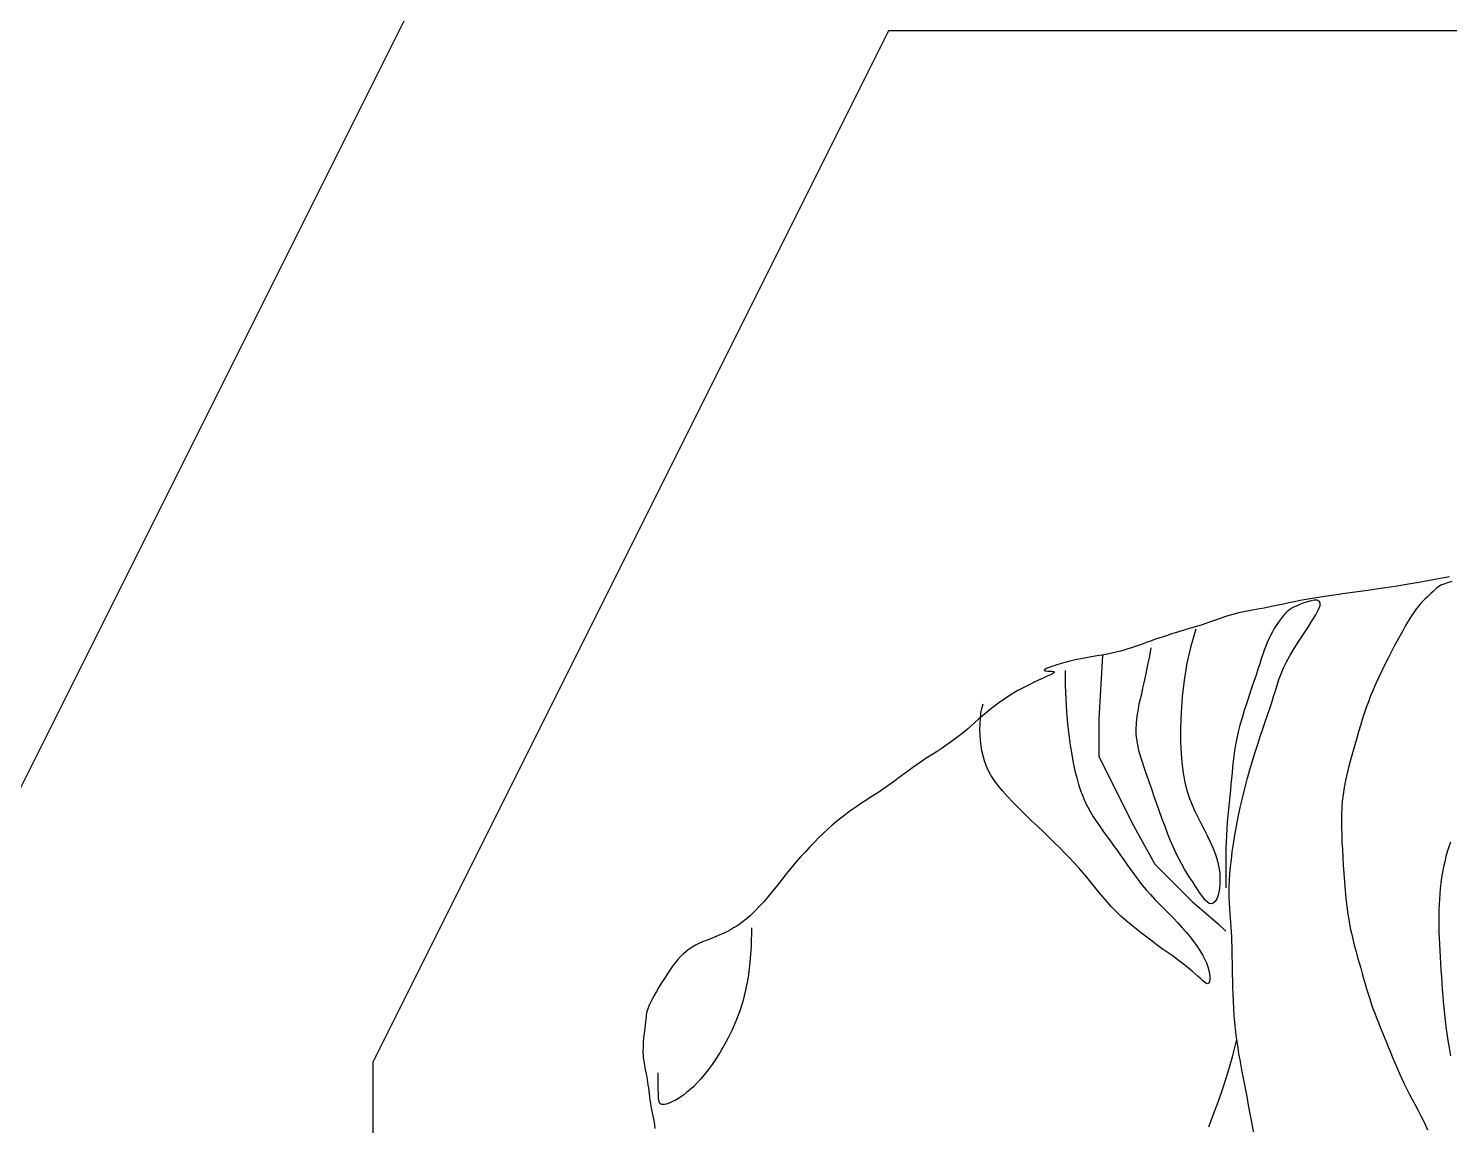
# Model space of a CAD drawing. Extents: x 377 to 3679, y 2766 to 6385.
# Drawn here: x 2041 to 2147.2, y 5013.1 to 5095.1 of the extents above; entities that cross this region are included whole.
import ezdxf

# ---------------------------------------------------------------- set-up
doc = ezdxf.new("R2010")
doc.units = 0
doc.header["$MEASUREMENT"] = 0
for name, color, linetype in [('3', 3, 'CONTINUOUS'), ('7', 7, 'CONTINUOUS'), ('BH', 3, 'CONTINUOUS')]:
    doc.layers.add(name, color=color, linetype=linetype)

msp = doc.modelspace()

# ---------------------------------------------------------------- hatches: boundary and pattern name
at = {"layer": 'BH'}
h = msp.add_hatch(dxfattribs=at)
h.set_pattern_fill('AR-RROOF', color=256, scale=20, angle=45, style=0)
h.set_pattern_definition([(45, (-7283.46, 4749.96), (431.052, 1149.473), [7620, -1016, 2540, -508]), (45, (-6985.3, 5407.3), (-836.96, 118.54), [1524, -167.64, 3048, -381]), (45, (-7409.2, 5234.9), (1627.222, 2108.564), [4064, -711.2, 2032, -508])])
h.paths.add_polyline_path([(2567.11, 5597.22), (2600.41, 5597.22), (2593.71, 5544.63, -0.101163), (2592.53, 5542.39), (2592.53, 5539.73), (2604.15, 5539.73, 0.190114), (2600.05, 5486.57, 0.025119), (2632.22, 5308.46, -0.363634), (2618.82, 5289.05), (2658.04, 5289.05, -0.483808), (2649.98, 5302.96, 0.28695), (2663.9, 5331.52, 0.064201), (2631.51, 5446.8), (2749.91, 5446.8, 0.064201), (2717.51, 5331.52, 0.28695), (2731.44, 5302.96, -0.483808), (2723.37, 5289.05), (2930.74, 5289.05), (2930.74, 5731.05), (2160.74, 5731.05), (2160.74, 5723.55), (2100.74, 5723.55), (2100.74, 5731.05), (1330.74, 5731.05), (1330.74, 5289.05), (2036.79, 5289.05), (2036.79, 5331.05), (2086.79, 5431.05), (2186.79, 5431.05), (2236.79, 5331.05), (2236.79, 5289.05), (2418.52, 5289.05), (2418.52, 5291.59, -0.140722), (2440.36, 5299.49, 0.230128), (2445.11, 5308.14), (2445.11, 5341.46, -0.518981), (2444.22, 5346.92, -0.60604), (2443.49, 5351.97, -0.660376), (2442.71, 5357.3, -0.015724), (2440.71, 5357.7), (2406.53, 5409.21), (2473.78, 5409.21), (2470.19, 5414.61), (2556.7, 5414.61, 0.010093), (2567.48, 5486.57, 0.190114), (2563.38, 5539.73), (2575, 5539.73), (2575, 5542.39, -0.101163), (2573.82, 5544.63)])
h.paths.add_polyline_path([(2036.79, 5271.05), (2024.19, 5271.05), (2024.19, 5281.05), (1343.33, 5281.05), (1343.33, 5271.05), (1330.74, 5271.05), (1330.74, 4989.05), (1661.34, 4989.05), (1661.34, 4991.65, -0.241584), (1679.42, 5003.95, 0.406968), (1690.3, 5019.9, 0.174163), (1687.89, 5024.03, -0.625959), (1690.29, 5048.29, 0.304056), (1680.39, 5064.79, -0.313174), (1656.39, 5094.57, -0.059937), (1661.68, 5141.99), (1728.9, 5141.99, -0.037567), (1733.55, 5112.39), (1768.7, 5112.39, -0.103304), (1767.97, 5075.11, -0.218444), (1752.9, 5058.35, -0.255287), (1748.23, 5050.62, 0.350014), (1746.37, 5041.77, -0.652621), (1746.37, 5021.37, 0.209907), (1750.83, 5002.85, -0.168461), (1771.93, 4991.65), (1771.93, 4989.05), (1795.65, 4989.05), (1795.65, 4991.65, -0.192355), (1816.68, 5004.36, 0.366447), (1824.02, 5020.82, -0.534024), (1820.57, 5043.28, 0.19278), (1824.98, 5049.16, 0.255254), (1815.1, 5062.85, -0.365209), (1792.78, 5095.97, -0.025268), (1798.2, 5138.33), (1862.6, 5138.33, -0.025268), (1868.02, 5095.97, -0.365209), (1845.7, 5062.85, 0.255254), (1835.82, 5049.16, 0.19278), (1840.23, 5043.28, -0.534024), (1836.78, 5020.82, 0.366447), (1844.12, 5004.36, -0.192355), (1865.15, 4991.65), (1865.15, 4989.05), (2036.79, 4989.05)])
h.paths.add_polyline_path([(2930.74, 5271.05), (2918.14, 5271.05), (2918.14, 5281.05), (2250.69, 5281.05), (2250.69, 5271.05), (2236.79, 5271.05), (2236.79, 4989.05), (2930.74, 4989.05)])

# ---------------------------------------------------------------- linework, layer by layer
at = {"layer": '3'}
for points in [[(2147.23, 5054.08), (2146.02, 5053.85), (2144.95, 5053.66), (2144.01, 5053.49), (2143.17, 5053.36), (2142.42, 5053.24), (2141.75, 5053.14), (2141.13, 5053.05), (2140.55, 5052.97), (2139.99, 5052.9), (2139.45, 5052.82), (2138.93, 5052.75), (2138.42, 5052.68), (2137.92, 5052.61), (2137.44, 5052.54), (2136.98, 5052.46), (2136.52, 5052.38), (2136.08, 5052.3), (2135.64, 5052.21), (2135.22, 5052.12), (2134.82, 5052.04), (2134.43, 5051.95), (2134.06, 5051.87), (2133.71, 5051.8), (2133.38, 5051.73), (2133.07, 5051.67), (2132.78, 5051.62), (2132.51, 5051.58), (2132.25, 5051.54), (2131.99, 5051.49), (2131.74, 5051.44), (2131.48, 5051.39), (2131.22, 5051.32), (2130.95, 5051.24), (2130.67, 5051.15), (2130.38, 5051.06), (2130.1, 5050.96), (2129.81, 5050.86), (2129.52, 5050.75), (2129.23, 5050.65), (2128.95, 5050.56), (2128.68, 5050.47), (2128.41, 5050.38), (2128.14, 5050.31), (2127.88, 5050.23), (2127.61, 5050.15), (2127.34, 5050.07), (2127.06, 5049.99), (2126.76, 5049.9), (2126.46, 5049.81), (2126.15, 5049.7), (2125.83, 5049.6), (2125.51, 5049.49), (2125.19, 5049.38), (2124.88, 5049.27), (2124.57, 5049.16), (2124.28, 5049.05), (2124, 5048.95), (2123.73, 5048.86), (2123.46, 5048.77), (2123.19, 5048.68), (2122.92, 5048.6), (2122.64, 5048.52), (2122.33, 5048.45), (2122.01, 5048.37), (2121.66, 5048.3), (2121.28, 5048.23), (2120.89, 5048.16), (2120.49, 5048.09), (2120.08, 5048.02), (2119.67, 5047.94), (2119.26, 5047.86), (2118.87, 5047.77), (2118.49, 5047.68), (2118.13, 5047.58), (2117.81, 5047.48), (2117.52, 5047.38), (2117.29, 5047.29), (2117.11, 5047.21), (2116.99, 5047.14), (2116.95, 5047.09), (2116.99, 5047.06), (2117.09, 5047.04), (2117.22, 5047.03), (2117.37, 5047.03), (2117.52, 5047.02), (2117.63, 5047.01), (2117.7, 5046.98), (2117.69, 5046.93), (2117.6, 5046.85), (2117.42, 5046.75), (2117.17, 5046.64), (2116.87, 5046.5), (2116.52, 5046.34), (2116.15, 5046.17), (2115.76, 5045.98), (2115.37, 5045.78), (2114.98, 5045.57), (2114.61, 5045.35), (2114.25, 5045.13), (2113.9, 5044.89), (2113.56, 5044.65), (2113.23, 5044.41), (2112.91, 5044.17), (2112.61, 5043.92), (2112.32, 5043.68), (2112.03, 5043.43), (2111.76, 5043.19), (2111.48, 5042.94), (2111.2, 5042.7), (2110.91, 5042.45), (2110.6, 5042.2), (2110.29, 5041.96), (2109.95, 5041.71), (2109.6, 5041.47), (2109.23, 5041.22), (2108.86, 5040.98), (2108.5, 5040.74), (2108.13, 5040.51), (2107.78, 5040.28), (2107.44, 5040.05), (2107.13, 5039.83), (2106.83, 5039.61), (2106.54, 5039.4), (2106.27, 5039.19), (2106.01, 5038.99), (2105.75, 5038.8), (2105.5, 5038.62), (2105.26, 5038.44), (2105.01, 5038.27), (2104.76, 5038.1), (2104.52, 5037.94), (2104.26, 5037.78), (2104.01, 5037.62), (2103.75, 5037.45), (2103.48, 5037.28), (2103.21, 5037.1), (2102.93, 5036.91), (2102.64, 5036.71), (2102.34, 5036.5), (2102.04, 5036.27), (2101.74, 5036.03), (2101.42, 5035.78), (2101.1, 5035.5), (2100.78, 5035.22), (2100.45, 5034.91), (2100.11, 5034.59), (2099.77, 5034.25), (2099.43, 5033.89), (2099.09, 5033.52), (2098.74, 5033.14), (2098.39, 5032.74), (2098.04, 5032.32), (2097.69, 5031.9), (2097.35, 5031.47), (2097, 5031.03), (2096.66, 5030.61), (2096.31, 5030.19), (2095.98, 5029.79), (2095.64, 5029.42), (2095.31, 5029.08), (2094.98, 5028.77), (2094.66, 5028.49), (2094.35, 5028.24), (2094.04, 5028.02), (2093.73, 5027.83), (2093.42, 5027.65), (2093.12, 5027.5), (2092.82, 5027.36), (2092.53, 5027.23), (2092.24, 5027.11), (2091.95, 5027), (2091.67, 5026.89), (2091.4, 5026.78), (2091.13, 5026.66), (2090.88, 5026.54), (2090.64, 5026.4), (2090.41, 5026.25), (2090.19, 5026.08), (2089.98, 5025.9), (2089.77, 5025.69), (2089.57, 5025.47), (2089.37, 5025.23), (2089.17, 5024.97), (2088.97, 5024.68), (2088.76, 5024.37), (2088.56, 5024.05), (2088.35, 5023.72), (2088.15, 5023.4), (2087.97, 5023.08), (2087.8, 5022.77), (2087.65, 5022.5), (2087.52, 5022.25), (2087.42, 5022.05), (2087.35, 5021.87), (2087.29, 5021.72), (2087.25, 5021.58), (2087.22, 5021.45), (2087.2, 5021.32), (2087.19, 5021.17), (2087.17, 5021), (2087.14, 5020.8), (2087.12, 5020.58), (2087.09, 5020.33), (2087.06, 5020.08), (2087.03, 5019.83), (2087, 5019.57), (2086.98, 5019.32), (2086.97, 5019.09), (2086.96, 5018.87), (2086.95, 5018.68), (2086.95, 5018.5), (2086.96, 5018.32), (2086.97, 5018.16), (2086.99, 5018.01), (2087.01, 5017.86), (2087.04, 5017.7), (2087.07, 5017.55), (2087.1, 5017.39), (2087.13, 5017.23), (2087.17, 5017.06), (2087.2, 5016.89), (2087.24, 5016.7), (2087.27, 5016.51), (2087.3, 5016.31), (2087.33, 5016.11), (2087.36, 5015.89), (2087.39, 5015.66), (2087.42, 5015.43), (2087.44, 5015.2), (2087.48, 5014.96), (2087.51, 5014.72), (2087.55, 5014.49), (2087.59, 5014.25), (2087.64, 5014.02), (2087.69, 5013.79), (2087.73, 5013.55), (2087.78, 5013.32), (2087.82, 5013.09), (2087.85, 5012.85)], [(2147.41, 5053.72), (2147.08, 5053.63), (2146.82, 5053.53), (2146.6, 5053.44), (2146.42, 5053.33), (2146.27, 5053.22), (2146.14, 5053.1), (2146.01, 5052.98), (2145.87, 5052.86), (2145.73, 5052.73), (2145.58, 5052.59), (2145.42, 5052.44), (2145.27, 5052.27), (2145.1, 5052.1), (2144.94, 5051.91), (2144.78, 5051.7), (2144.61, 5051.48), (2144.45, 5051.23), (2144.28, 5050.97), (2144.1, 5050.69), (2143.92, 5050.38), (2143.74, 5050.04), (2143.54, 5049.69), (2143.33, 5049.3), (2143.11, 5048.89), (2142.88, 5048.45), (2142.64, 5048), (2142.41, 5047.53), (2142.17, 5047.06), (2141.95, 5046.58), (2141.73, 5046.11), (2141.53, 5045.64), (2141.34, 5045.19), (2141.17, 5044.74), (2141.01, 5044.3), (2140.86, 5043.86), (2140.72, 5043.41), (2140.58, 5042.96), (2140.44, 5042.49), (2140.3, 5042.01), (2140.15, 5041.51), (2140, 5041), (2139.86, 5040.47), (2139.72, 5039.93), (2139.59, 5039.39), (2139.47, 5038.86), (2139.37, 5038.33), (2139.29, 5037.81), (2139.22, 5037.3), (2139.18, 5036.81), (2139.16, 5036.32), (2139.16, 5035.82), (2139.16, 5035.32), (2139.18, 5034.81), (2139.2, 5034.27), (2139.23, 5033.72), (2139.26, 5033.13), (2139.3, 5032.52), (2139.34, 5031.9), (2139.38, 5031.27), (2139.44, 5030.64), (2139.5, 5030.02), (2139.56, 5029.43), (2139.64, 5028.86), (2139.73, 5028.32), (2139.82, 5027.82), (2139.93, 5027.34), (2140.03, 5026.89), (2140.14, 5026.45), (2140.26, 5026.04), (2140.37, 5025.63), (2140.49, 5025.23), (2140.6, 5024.83), (2140.71, 5024.43), (2140.82, 5024.04), (2140.93, 5023.66), (2141.04, 5023.28), (2141.15, 5022.9), (2141.27, 5022.53), (2141.39, 5022.17), (2141.51, 5021.82), (2141.65, 5021.47), (2141.78, 5021.12), (2141.92, 5020.77), (2142.06, 5020.42), (2142.21, 5020.07), (2142.36, 5019.7), (2142.51, 5019.33), (2142.66, 5018.95), (2142.82, 5018.55), (2142.98, 5018.15), (2143.15, 5017.75), (2143.32, 5017.34), (2143.49, 5016.94), (2143.67, 5016.55), (2143.85, 5016.17), (2144.04, 5015.79), (2144.23, 5015.42), (2144.43, 5015.05), (2144.64, 5014.65), (2144.86, 5014.24), (2145.09, 5013.79), (2145.34, 5013.3), (2145.6, 5012.75)], [(2132.58, 5012.58), (2132.5, 5013.06), (2132.41, 5013.56), (2132.32, 5014.06), (2132.22, 5014.58), (2132.13, 5015.09), (2132.03, 5015.6), (2131.94, 5016.1), (2131.84, 5016.59), (2131.75, 5017.07), (2131.67, 5017.53), (2131.58, 5017.98), (2131.5, 5018.43), (2131.43, 5018.87), (2131.36, 5019.33), (2131.3, 5019.8), (2131.24, 5020.28), (2131.2, 5020.78), (2131.15, 5021.29), (2131.12, 5021.82), (2131.09, 5022.35), (2131.07, 5022.87), (2131.05, 5023.39), (2131.04, 5023.89), (2131.02, 5024.37), (2131.02, 5024.83), (2131.01, 5025.27), (2131, 5025.68), (2130.99, 5026.08), (2130.98, 5026.46), (2130.97, 5026.83), (2130.96, 5027.19), (2130.94, 5027.54), (2130.92, 5027.88), (2130.89, 5028.23), (2130.87, 5028.58), (2130.84, 5028.93), (2130.82, 5029.29), (2130.8, 5029.67), (2130.78, 5030.06), (2130.78, 5030.48), (2130.78, 5030.92), (2130.8, 5031.38), (2130.83, 5031.87), (2130.87, 5032.39), (2130.93, 5032.94), (2131, 5033.52), (2131.09, 5034.12), (2131.19, 5034.76), (2131.31, 5035.43), (2131.45, 5036.12), (2131.6, 5036.82), (2131.77, 5037.54), (2131.94, 5038.25), (2132.12, 5038.96), (2132.31, 5039.65), (2132.5, 5040.32), (2132.7, 5040.96), (2132.9, 5041.57), (2133.09, 5042.15), (2133.28, 5042.71), (2133.46, 5043.24), (2133.64, 5043.74), (2133.8, 5044.23), (2133.95, 5044.69), (2134.09, 5045.13), (2134.22, 5045.56), (2134.35, 5045.98), (2134.49, 5046.4), (2134.65, 5046.82), (2134.84, 5047.26), (2135.06, 5047.72), (2135.32, 5048.21), (2135.63, 5048.72), (2135.97, 5049.26), (2136.32, 5049.79), (2136.66, 5050.31), (2136.98, 5050.8), (2137.25, 5051.24), (2137.45, 5051.62), (2137.56, 5051.92), (2137.57, 5052.13), (2137.49, 5052.26), (2137.34, 5052.32), (2137.13, 5052.32), (2136.89, 5052.28), (2136.63, 5052.21), (2136.36, 5052.12), (2136.11, 5052.03), (2135.89, 5051.94), (2135.7, 5051.86), (2135.53, 5051.77), (2135.38, 5051.68), (2135.24, 5051.59), (2135.11, 5051.48), (2134.98, 5051.35), (2134.85, 5051.21), (2134.72, 5051.05), (2134.57, 5050.86), (2134.43, 5050.66), (2134.28, 5050.44), (2134.14, 5050.2), (2134, 5049.96), (2133.86, 5049.7), (2133.73, 5049.44), (2133.61, 5049.17), (2133.5, 5048.89), (2133.39, 5048.59), (2133.29, 5048.28), (2133.17, 5047.94), (2133.05, 5047.58), (2132.92, 5047.17), (2132.78, 5046.73), (2132.62, 5046.25), (2132.44, 5045.74), (2132.26, 5045.2), (2132.08, 5044.65), (2131.9, 5044.09), (2131.73, 5043.53), (2131.57, 5042.99), (2131.44, 5042.48), (2131.33, 5041.99), (2131.24, 5041.53), (2131.17, 5041.09), (2131.11, 5040.67), (2131.06, 5040.26), (2131.02, 5039.85), (2130.98, 5039.43), (2130.95, 5039.01), (2130.9, 5038.57), (2130.86, 5038.12), (2130.81, 5037.66), (2130.76, 5037.19), (2130.71, 5036.71), (2130.67, 5036.22), (2130.62, 5035.74), (2130.59, 5035.24), (2130.56, 5034.75), (2130.54, 5034.25), (2130.53, 5033.74), (2130.52, 5033.22), (2130.51, 5032.67), (2130.51, 5032.09), (2130.51, 5031.48), (2130.51, 5030.82)], [(2128.28, 5050.15), (2127.9, 5048.88), (2127.61, 5047.61), (2127.4, 5046.35), (2127.25, 5045.12), (2127.17, 5043.93), (2127.13, 5042.8), (2127.14, 5041.76), (2127.19, 5040.81), (2127.26, 5039.98), (2127.36, 5039.25), (2127.49, 5038.61), (2127.64, 5038.03), (2127.81, 5037.51), (2127.99, 5037.03), (2128.2, 5036.57), (2128.42, 5036.12), (2128.65, 5035.66), (2128.89, 5035.2), (2129.12, 5034.73), (2129.35, 5034.26), (2129.56, 5033.78), (2129.74, 5033.31), (2129.89, 5032.83), (2130, 5032.36), (2130.06, 5031.89), (2130.08, 5031.44), (2130.07, 5031.02), (2130.02, 5030.63), (2129.94, 5030.29), (2129.84, 5030.01), (2129.71, 5029.8), (2129.58, 5029.67), (2129.44, 5029.62), (2129.28, 5029.66), (2129.13, 5029.77), (2128.96, 5029.93), (2128.79, 5030.15), (2128.61, 5030.4), (2128.42, 5030.67), (2128.23, 5030.97), (2128.04, 5031.27), (2127.84, 5031.57), (2127.64, 5031.89), (2127.44, 5032.23), (2127.23, 5032.59), (2127.02, 5032.98), (2126.81, 5033.39), (2126.6, 5033.85), (2126.39, 5034.33), (2126.19, 5034.85), (2125.98, 5035.4), (2125.77, 5035.96), (2125.57, 5036.53), (2125.37, 5037.1), (2125.17, 5037.66), (2124.98, 5038.21), (2124.79, 5038.74), (2124.61, 5039.25), (2124.44, 5039.74), (2124.28, 5040.21), (2124.14, 5040.66), (2124.02, 5041.1), (2123.93, 5041.52), (2123.86, 5041.93), (2123.82, 5042.32), (2123.81, 5042.71), (2123.83, 5043.08), (2123.86, 5043.45), (2123.91, 5043.82), (2123.98, 5044.19), (2124.05, 5044.57), (2124.14, 5044.95), (2124.23, 5045.34), (2124.32, 5045.74), (2124.42, 5046.16), (2124.52, 5046.61), (2124.62, 5047.09), (2124.72, 5047.6), (2124.83, 5048.15), (2124.93, 5048.76)], [(2121.3, 5048.2), (2121.02, 5043.46), (2121.02, 5040.67), (2123.53, 5035.66), (2125.21, 5032.59), (2128, 5029.81), (2129.95, 5028.13), (2130.51, 5027.58)], [(2118.51, 5047.08), (2118.52, 5045.97), (2118.56, 5044.94), (2118.62, 5043.98), (2118.69, 5043.08), (2118.78, 5042.26), (2118.88, 5041.5), (2119, 5040.8), (2119.12, 5040.16), (2119.24, 5039.58), (2119.37, 5039.05), (2119.51, 5038.56), (2119.66, 5038.11), (2119.82, 5037.69), (2119.99, 5037.29), (2120.17, 5036.91), (2120.37, 5036.54), (2120.59, 5036.18), (2120.82, 5035.82), (2121.07, 5035.46), (2121.32, 5035.1), (2121.58, 5034.74), (2121.84, 5034.38), (2122.11, 5034.02), (2122.37, 5033.66), (2122.63, 5033.29), (2122.89, 5032.92), (2123.15, 5032.55), (2123.41, 5032.17), (2123.68, 5031.8), (2123.96, 5031.43), (2124.25, 5031.06), (2124.56, 5030.69), (2124.88, 5030.32), (2125.21, 5029.96), (2125.56, 5029.61), (2125.91, 5029.25), (2126.25, 5028.9), (2126.6, 5028.55), (2126.93, 5028.2), (2127.26, 5027.85), (2127.56, 5027.51), (2127.85, 5027.16), (2128.11, 5026.82), (2128.35, 5026.48), (2128.57, 5026.15), (2128.77, 5025.82), (2128.93, 5025.51), (2129.07, 5025.21), (2129.18, 5024.92), (2129.25, 5024.65), (2129.31, 5024.4), (2129.33, 5024.18), (2129.33, 5023.99), (2129.31, 5023.84), (2129.27, 5023.73), (2129.21, 5023.67), (2129.13, 5023.66), (2129.03, 5023.7), (2128.92, 5023.78), (2128.78, 5023.89), (2128.62, 5024.04), (2128.44, 5024.21), (2128.23, 5024.4), (2128, 5024.6), (2127.74, 5024.82), (2127.46, 5025.04), (2127.16, 5025.27), (2126.84, 5025.51), (2126.5, 5025.76), (2126.14, 5026.01), (2125.77, 5026.28), (2125.39, 5026.55), (2125.01, 5026.84), (2124.61, 5027.13), (2124.22, 5027.43), (2123.83, 5027.74), (2123.44, 5028.06), (2123.05, 5028.38), (2122.68, 5028.72), (2122.33, 5029.06), (2121.98, 5029.41), (2121.66, 5029.77), (2121.34, 5030.14), (2121.03, 5030.51), (2120.73, 5030.88), (2120.43, 5031.25), (2120.12, 5031.62), (2119.81, 5031.99), (2119.5, 5032.35), (2119.17, 5032.71), (2118.83, 5033.08), (2118.47, 5033.45), (2118.1, 5033.82), (2117.71, 5034.2), (2117.31, 5034.6), (2116.88, 5035.01), (2116.44, 5035.43), (2115.98, 5035.87), (2115.52, 5036.32), (2115.06, 5036.77), (2114.62, 5037.21), (2114.21, 5037.65), (2113.83, 5038.08), (2113.49, 5038.49), (2113.2, 5038.88), (2112.96, 5039.26), (2112.76, 5039.62), (2112.6, 5039.97), (2112.47, 5040.33), (2112.37, 5040.69), (2112.29, 5041.06), (2112.23, 5041.44), (2112.19, 5041.84), (2112.16, 5042.25), (2112.14, 5042.67), (2112.15, 5043.09), (2112.17, 5043.49), (2112.21, 5043.88), (2112.28, 5044.24), (2112.37, 5044.58)], [(2147.3, 5034.25), (2147.18, 5033.9), (2147.07, 5033.53), (2146.97, 5033.16), (2146.88, 5032.78), (2146.79, 5032.39), (2146.72, 5031.99), (2146.65, 5031.59), (2146.6, 5031.18), (2146.55, 5030.78), (2146.51, 5030.38), (2146.48, 5029.98), (2146.46, 5029.58), (2146.44, 5029.18), (2146.43, 5028.78), (2146.43, 5028.37), (2146.44, 5027.95), (2146.45, 5027.52), (2146.46, 5027.08), (2146.48, 5026.62), (2146.51, 5026.14), (2146.53, 5025.66), (2146.56, 5025.17), (2146.59, 5024.68), (2146.63, 5024.19), (2146.66, 5023.7), (2146.7, 5023.22), (2146.73, 5022.76), (2146.77, 5022.3), (2146.81, 5021.85), (2146.85, 5021.39), (2146.9, 5020.92), (2146.96, 5020.44), (2147.03, 5019.94), (2147.11, 5019.41), (2147.21, 5018.86), (2147.31, 5018.28)], [(2095.07, 5027.85), (2095.04, 5026.47), (2094.95, 5025.25), (2094.81, 5024.16), (2094.63, 5023.19), (2094.41, 5022.33), (2094.16, 5021.55), (2093.89, 5020.86), (2093.61, 5020.21), (2093.32, 5019.62), (2093.02, 5019.06), (2092.72, 5018.54), (2092.43, 5018.06), (2092.13, 5017.62), (2091.83, 5017.22), (2091.54, 5016.85), (2091.26, 5016.52), (2090.98, 5016.22), (2090.72, 5015.96), (2090.46, 5015.73), (2090.22, 5015.52), (2089.98, 5015.34), (2089.76, 5015.19), (2089.55, 5015.06), (2089.35, 5014.94), (2089.17, 5014.85), (2089, 5014.77), (2088.84, 5014.71), (2088.7, 5014.66), (2088.57, 5014.64), (2088.46, 5014.63), (2088.36, 5014.64), (2088.28, 5014.66), (2088.22, 5014.71), (2088.18, 5014.79), (2088.14, 5014.92), (2088.12, 5015.13), (2088.11, 5015.42), (2088.1, 5015.81), (2088.1, 5016.33), (2088.1, 5016.99)], [(2129.25, 5012.96), (2129.6, 5013.91), (2129.96, 5014.89), (2130.32, 5015.91), (2130.68, 5017.01), (2131.02, 5018.2), (2131.35, 5019.49)]]:
    msp.add_lwpolyline(points, dxfattribs=at)
at = {"layer": '7'}
for points in [[(2236.79, 4931.05), (2186.79, 4831.05), (2086.79, 4831.05), (2036.79, 4931.05), (2036.79, 5031.05), (2086.79, 5131.05), (2186.79, 5131.05), (2236.79, 5031.05)], [(2206.79, 4931.99), (2168.25, 4854.91), (2105.33, 4854.91), (2066.79, 4931.99), (2066.79, 5017.83), (2105.33, 5094.91), (2168.25, 5094.91), (2206.79, 5017.83)]]:
    msp.add_lwpolyline(points, close=True, dxfattribs=at)

doc.saveas('drawing.dxf')
